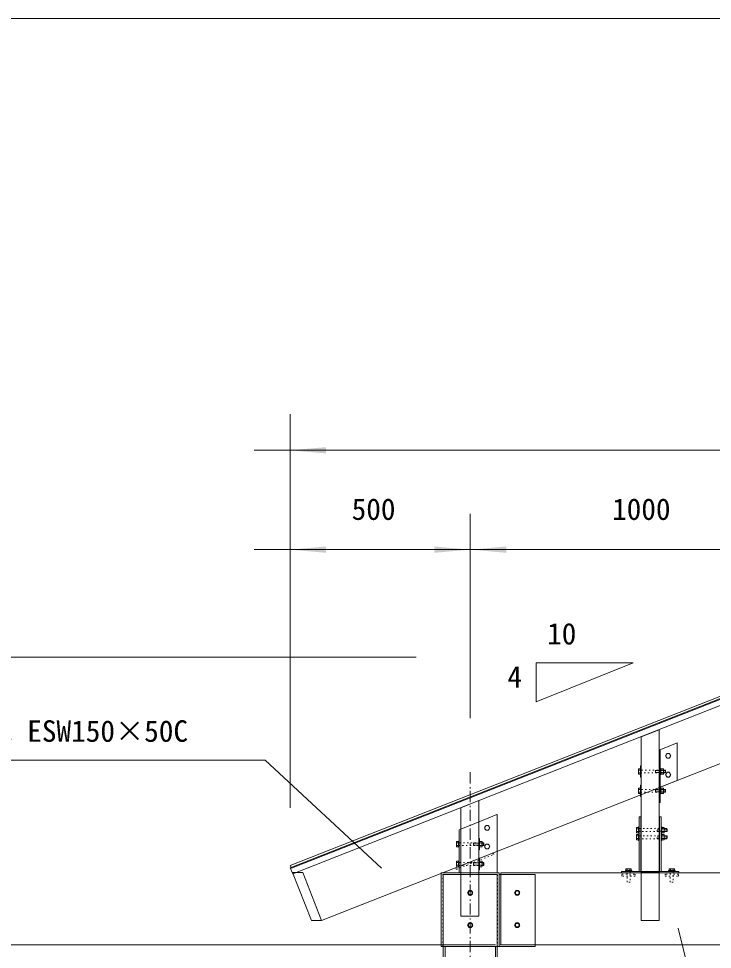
# Model space of a CAD drawing. Units: millimetres, scale not verified. Extents: x -9750 to 9750, y -6875 to 6875.
# Drawn here: x -6456 to -4528, y 4288 to 6875 of the extents above; entities that cross this region are included whole.
import ezdxf
from ezdxf.enums import TextEntityAlignment as Align

# ---------------------------------------------------------------- set-up
doc = ezdxf.new("R2010")
doc.units = ezdxf.units.MM
doc.header["$LTSCALE"] = 50
for name, pattern in [('USER2', [0.393677, 0.246048, -0.04921, 0.04921, -0.04921]), ('USER5', [0.208282, 0.069427, -0.138855]), ('USER6', [1.041641, 0.625, -0.208282, 0.069427, -0.138931])]:
    doc.linetypes.add(name, pattern=pattern)
doc.layers.add('0-1_IMPORTED', color=30, linetype='Continuous', lineweight=18)
doc.styles.add('ＭＳ ゴシック', font='')
doc.styles.get('ＭＳ ゴシック').set_extended_font_data('MS Gothic')

msp = doc.modelspace()

# ---------------------------------------------------------------- linework, layer by layer
at = {"layer": '0-1_IMPORTED', "color": 1}
for p, q in [((-5701.43, 4681.03), (-5701.43, 5775)), ((-5801.43, 5675), (-5701.43, 5675)), ((-5701.43, 5675), (-2701, 5675)), ((-5701.43, 4681.03), (-5701.43, 5498.79)), ((-5201, 4930), (-5201, 5498.79)), ((-5201, 4930), (-5201, 5498.79)), ((-5701.43, 5398.79), (-5801.43, 5398.79)), ((-5201, 5398.79), (-5701.43, 5398.79)), ((-5201, 5398.79), (-5301, 5398.79)), ((-4201, 5398.79), (-5201, 5398.79)), ((-5101, 5398.79), (-5201, 5398.79)), ((-5351, 5100), (-7261, 5100)), ((-5351, 5100), (-6951, 5100)), ((-5018, 5083.79), (-4748, 5083.79)), ((-5018, 5083.79), (-5018, 4975.79)), ((-4748, 5083.79), (-5018, 4975.79)), ((-5771, 4813.79), (-6651, 4813.79)), ((-5771, 4813.79), (-5447.8, 4513.79)), ((-4433.55, 3582.63), (-4623.18, 4346.86)), ((-5131, 4300), (-6951, 4300)), ((-5131, 4300), (-6951, 4300))]:
    msp.add_line(p, q, dxfattribs=at)
at = {"layer": '0-1_IMPORTED'}
for p, q in [((-5613.92, 4367.94), (-4243.24, 4907.94)), ((-4728, 4785.98), (-4732.81, 4785.98)), ((-4732.81, 4778.47), (-4728, 4778.47)), ((-4686, 4778.23), (-4686, 4786.23)), ((-4664.78, 4785.98), (-4670.42, 4785.98)), ((-4670.42, 4778.47), (-4664.78, 4778.47)), ((-4658, 4785.14), (-4663.13, 4785.14)), ((-4658, 4779.31), (-4663.13, 4779.31)), ((-4663.13, 4778.23), (-4659.08, 4778.23)), ((-4659.08, 4778.23), (-4659.08, 4786.23)), ((-4659.08, 4778.23), (-4659.08, 4786.23)), ((-4728, 4732.13), (-4732.81, 4732.13)), ((-4732.81, 4724.62), (-4728, 4724.62)), ((-4686, 4724.38), (-4686, 4732.38)), ((-4664.78, 4732.13), (-4670.42, 4732.13)), ((-4670.42, 4724.62), (-4664.78, 4724.62)), ((-4658, 4731.29), (-4663.13, 4731.29)), ((-4658, 4725.46), (-4663.13, 4725.46)), ((-4663.13, 4724.38), (-4659.08, 4724.38)), ((-4659.08, 4724.38), (-4659.08, 4732.38)), ((-4659.08, 4724.38), (-4659.08, 4732.38)), ((-4733.5, 4622.98), (-4738.31, 4622.98)), ((-4738.31, 4615.47), (-4733.5, 4615.47)), ((-4731.5, 4616.15), (-4727, 4616.15)), ((-4675, 4616.15), (-4670.5, 4616.15)), ((-4662.28, 4622.98), (-4667.92, 4622.98)), ((-4667.92, 4615.47), (-4662.28, 4615.47)), ((-4661.7, 4622.14), (-4653.5, 4622.14)), ((-4653.5, 4616.3), (-4661.7, 4616.3)), ((-4654.58, 4615.22), (-4654.58, 4623.22)), ((-4654.58, 4615.22), (-4654.58, 4623.22)), ((-5233.5, 4583.75), (-5238.31, 4583.75)), ((-5191.5, 4576), (-5191.5, 4584)), ((-5168.63, 4583.75), (-5174.27, 4583.75)), ((-5163.5, 4582.92), (-5168.63, 4582.92)), ((-5164.58, 4576), (-5164.58, 4584)), ((-5164.58, 4576), (-5164.58, 4584)), ((-4733.5, 4602.98), (-4738.31, 4602.98)), ((-4738.31, 4595.47), (-4733.5, 4595.47)), ((-4662.28, 4602.98), (-4667.92, 4602.98)), ((-4667.92, 4595.47), (-4662.28, 4595.47)), ((-4661.7, 4602.14), (-4653.5, 4602.14)), ((-4653.5, 4596.31), (-4661.7, 4596.31)), ((-4654.58, 4595.22), (-4654.58, 4603.22)), ((-4654.58, 4595.22), (-4654.58, 4603.22)), ((-5238.31, 4576.25), (-5233.5, 4576.25)), ((-5174.27, 4576.25), (-5168.63, 4576.25)), ((-5163.5, 4577.08), (-5168.63, 4577.08)), ((-5168.63, 4576), (-5164.58, 4576)), ((-5233.5, 4528.75), (-5238.31, 4528.75)), ((-5191.5, 4521), (-5191.5, 4529)), ((-5168.63, 4528.75), (-5174.27, 4528.75)), ((-5164.58, 4521), (-5164.58, 4529)), ((-5164.58, 4521), (-5164.58, 4529)), ((-5238.31, 4521.25), (-5233.5, 4521.25)), ((-5174.27, 4521.25), (-5168.63, 4521.25)), ((-5163.5, 4527.92), (-5168.63, 4527.92)), ((-5163.5, 4522.08), (-5168.63, 4522.08)), ((-5168.63, 4521), (-5164.58, 4521)), ((-4764.75, 4506.5), (-4764.75, 4511.31)), ((-4757.25, 4511.31), (-4757.25, 4506.5)), ((-4644.75, 4511.31), (-4644.75, 4506.5)), ((-4637.25, 4506.5), (-4637.25, 4511.31)), ((-5666.45, 4501.12), (-5694.99, 4501.12)), ((-5642.45, 4367.94), (-5694.99, 4501.11)), ((-5613.92, 4367.94), (-5666.46, 4501.11)), ((-5226.85, 4500), (-5176.85, 4500)), ((-4726, 4501.12), (-4676, 4501.12)), ((-5613.92, 4367.94), (-5642.45, 4367.94)), ((-5271, 1200), (-5271, 4295.5)), ((-5131, 4295.5), (-5131, 1200))]:
    msp.add_line(p, q, dxfattribs=at)
at = {"layer": '0-1_IMPORTED', "color": 1, "linetype": 'USER6'}
msp.add_line((-5201, 4780), (-5201, -4220), dxfattribs=at)
at = {"layer": '0-1_IMPORTED', "color": 1, "linetype": 'USER2'}
for p, q in [((-4686, 4785.14), (-4658, 4785.14)), ((-4686, 4779.31), (-4658, 4779.31)), ((-4686, 4731.29), (-4658, 4731.29)), ((-4686, 4725.46), (-4658, 4725.46)), ((-5191.5, 4582.92), (-5163.5, 4582.92)), ((-5191.5, 4577.08), (-5163.5, 4577.08)), ((-5191.5, 4527.92), (-5163.5, 4527.92)), ((-5191.5, 4522.08), (-5163.5, 4522.08))]:
    msp.add_line(p, q, dxfattribs=at)
at = {"layer": '0-1_IMPORTED', "linetype": 'USER5'}
for p, q in [((-4681.5, 4615.22), (-4681.5, 4623.22)), ((-4681.5, 4595.22), (-4681.5, 4603.22)), ((-5020.5, 4300), (-5120.5, 4300))]:
    msp.add_line(p, q, dxfattribs=at)
at = {"layer": '0-1_IMPORTED', "color": 1, "linetype": 'USER5'}
for p, q in [((-4681.5, 4622.14), (-4653.5, 4622.14)), ((-4681.5, 4616.3), (-4653.5, 4616.3)), ((-4681.5, 4602.14), (-4653.5, 4602.14)), ((-4681.5, 4596.31), (-4653.5, 4596.31))]:
    msp.add_line(p, q, dxfattribs=at)
at = {"layer": '0-1_IMPORTED'}
for points in [[(-9750, 6875), (9750, 6875), (9750, -6875), (-9750, -6875)], [(-5701, 4521.19), (-4203.93, 5109.79), (-4201, 5102.38), (-5698.07, 4513.79)], [(-5701, 4514.09), (-4207.58, 5102.45), (-4201, 5085.8), (-5694.42, 4497.45)], [(-4726, 4878.58), (-4726, 4367.94), (-4676, 4367.94), (-4676, 4898.3)], [(-4626, 4757.15), (-4626, 4861.37), (-4676, 4841.37), (-4676, 4737.45)], [(-4676, 4841.37), (-4673, 4842.57), (-4673, 4695.45), (-4676, 4695.45)], [(-4658.51, 4825.24), (-4654.75, 4831.74), (-4647.25, 4831.74), (-4643.49, 4825.24), (-4647.25, 4818.74), (-4654.75, 4818.74)], [(-4728, 4774.72), (-4732.81, 4774.72), (-4733.39, 4775.73), (-4733.39, 4788.73), (-4732.81, 4789.73), (-4728, 4789.73)], [(-4726, 4766.23), (-4726, 4798.23), (-4728, 4798.23), (-4728, 4766.23)], [(-4673, 4773.73), (-4673, 4790.73), (-4671, 4790.73), (-4671, 4773.73)], [(-4670.42, 4774.72), (-4671, 4775.73), (-4671, 4788.73), (-4670.42, 4789.73), (-4664.78, 4789.73), (-4664.2, 4788.73), (-4664.2, 4775.73), (-4664.78, 4774.72)], [(-4658.51, 4773.28), (-4654.75, 4779.78), (-4647.25, 4779.78), (-4643.49, 4773.28), (-4647.25, 4766.78), (-4654.75, 4766.78)], [(-4728, 4720.87), (-4732.81, 4720.87), (-4733.39, 4721.88), (-4733.39, 4734.88), (-4732.81, 4735.88), (-4728, 4735.88)], [(-4726, 4712.38), (-4726, 4744.38), (-4728, 4744.38), (-4728, 4712.38)], [(-4673, 4719.88), (-4673, 4736.88), (-4671, 4736.88), (-4671, 4719.88)], [(-4670.42, 4720.87), (-4671, 4721.88), (-4671, 4734.88), (-4670.42, 4735.88), (-4664.78, 4735.88), (-4664.2, 4734.88), (-4664.2, 4721.88), (-4664.78, 4720.87)], [(-5226.85, 4379.67), (-5226.85, 4681.33), (-5176.85, 4701.06), (-5176.85, 4379.67)], [(-5149.48, 4653.03), (-5126.89, 4662.2), (-5125.97, 4662.57), (-5125.97, 4500), (-5149.48, 4500), (-5227, 4500), (-5227, 4621.56)], [(-5161.76, 4625.27), (-5158.01, 4631.77), (-5150.5, 4631.77), (-5146.75, 4625.27), (-5150.5, 4618.77), (-5158.01, 4618.77)], [(-4727, 4504.5), (-4727, 4656.15), (-4731.5, 4656.15), (-4731.5, 4504.5)], [(-4670.5, 4504.5), (-4670.5, 4656.15), (-4675, 4656.15), (-4675, 4504.5)], [(-5227, 4621.56), (-5231.5, 4619.76), (-5231.5, 4500), (-5227, 4500)], [(-4733.5, 4611.72), (-4738.31, 4611.72), (-4738.89, 4612.72), (-4738.89, 4625.72), (-4738.31, 4626.73), (-4733.5, 4626.73)], [(-4733.5, 4591.72), (-4738.31, 4591.72), (-4738.89, 4592.72), (-4738.89, 4605.72), (-4738.31, 4606.73), (-4733.5, 4606.73)], [(-4733.5, 4628.22), (-4731.5, 4628.22), (-4731.5, 4610.22), (-4733.5, 4610.22)], [(-4733.5, 4608.22), (-4731.5, 4608.22), (-4731.5, 4590.22), (-4733.5, 4590.22)], [(-4668.5, 4628.22), (-4670.5, 4628.22), (-4670.5, 4610.22), (-4668.5, 4610.22)], [(-4668.5, 4608.22), (-4670.5, 4608.22), (-4670.5, 4590.22), (-4668.5, 4590.22)], [(-4667.92, 4611.72), (-4668.5, 4612.72), (-4668.5, 4625.72), (-4667.92, 4626.73), (-4662.28, 4626.73), (-4661.7, 4625.72), (-4661.7, 4612.72), (-4662.28, 4611.72)], [(-4667.92, 4591.72), (-4668.5, 4592.72), (-4668.5, 4605.72), (-4667.92, 4606.73), (-4662.28, 4606.73), (-4661.7, 4605.72), (-4661.7, 4592.72), (-4662.28, 4591.72)], [(-5233.5, 4572.49), (-5238.31, 4572.49), (-5238.89, 4573.5), (-5238.89, 4586.5), (-5238.31, 4587.5), (-5233.5, 4587.5)], [(-5231.5, 4571.5), (-5231.5, 4588.5), (-5233.5, 4588.5), (-5233.5, 4571.5)], [(-5176.85, 4564), (-5176.85, 4596), (-5174.85, 4596), (-5174.85, 4564)], [(-5174.27, 4572.49), (-5174.85, 4573.5), (-5174.85, 4586.5), (-5174.27, 4587.5), (-5168.63, 4587.5), (-5168.05, 4586.5), (-5168.05, 4573.5), (-5168.63, 4572.49)], [(-5161.76, 4573.48), (-5158.01, 4579.98), (-5150.5, 4579.98), (-5146.75, 4573.48), (-5150.5, 4566.98), (-5158.01, 4566.98)], [(-5233.5, 4517.49), (-5238.31, 4517.49), (-5238.89, 4518.5), (-5238.89, 4531.5), (-5238.31, 4532.5), (-5233.5, 4532.5)], [(-5231.5, 4516.5), (-5231.5, 4533.5), (-5233.5, 4533.5), (-5233.5, 4516.5)], [(-5176.85, 4509), (-5176.85, 4541), (-5174.85, 4541), (-5174.85, 4509)], [(-5176.85, 4509), (-5176.85, 4541), (-5174.85, 4541), (-5174.85, 4509)], [(-5174.27, 4517.49), (-5174.85, 4518.5), (-5174.85, 4531.5), (-5174.27, 4532.5), (-5168.63, 4532.5), (-5168.05, 4531.5), (-5168.05, 4518.5), (-5168.63, 4517.49)], [(-4621, 4504.5), (-4781, 4504.5), (-4781, 4500), (-4621, 4500)], [(-4770, 4506.5), (-4752, 4506.5), (-4752, 4504.5), (-4770, 4504.5)], [(-4753.49, 4506.5), (-4753.49, 4511.31), (-4754.5, 4511.89), (-4767.5, 4511.89), (-4768.51, 4511.31), (-4768.51, 4506.5)], [(-4632, 4506.5), (-4650, 4506.5), (-4650, 4504.5), (-4632, 4504.5)], [(-4648.51, 4506.5), (-4648.51, 4511.31), (-4647.5, 4511.89), (-4634.5, 4511.89), (-4633.49, 4511.31), (-4633.49, 4506.5)], [(-5281.5, 4500), (-5120.5, 4500), (-5120.5, 4295.5), (-5281.5, 4295.5)], [(-5276, 4495.5), (-5126, 4495.5), (-5126, 1200), (-5276, 1200)], [(-5120.5, 4495.5), (-5020.5, 4495.5), (-5020.5, 4295.5), (-5120.5, 4295.5)], [(-3286, 4500), (-5116, 4500), (-5116, 4300), (-3286, 4300)], [(-5208.51, 4445), (-5204.75, 4451.5), (-5197.25, 4451.5), (-5193.49, 4445), (-5197.25, 4438.5), (-5204.75, 4438.5)], [(-5078.01, 4445), (-5074.25, 4451.5), (-5066.75, 4451.5), (-5062.99, 4445), (-5066.75, 4438.5), (-5074.25, 4438.5)], [(-5208.51, 4355), (-5204.75, 4361.5), (-5197.25, 4361.5), (-5193.49, 4355), (-5197.25, 4348.5), (-5204.75, 4348.5)], [(-5078.01, 4355), (-5074.25, 4361.5), (-5066.75, 4361.5), (-5062.99, 4355), (-5066.75, 4348.5), (-5074.25, 4348.5)]]:
    msp.add_lwpolyline(points, close=True, dxfattribs=at)
at = {"layer": '0-1_IMPORTED', "linetype": 'USER5'}
for points in [[(-4728, 4778.23), (-4659.08, 4778.23), (-4658, 4779.31), (-4658, 4785.14), (-4659.08, 4786.23), (-4728, 4786.23)], [(-4728, 4724.38), (-4659.08, 4724.38), (-4658, 4725.46), (-4658, 4731.29), (-4659.08, 4732.38), (-4728, 4732.38)], [(-4733.5, 4615.22), (-4654.58, 4615.22), (-4653.5, 4616.3), (-4653.5, 4622.14), (-4654.58, 4623.22), (-4733.5, 4623.22)], [(-5233.5, 4576), (-5164.58, 4576), (-5163.5, 4577.08), (-5163.5, 4582.92), (-5164.58, 4584), (-5233.5, 4584)], [(-4733.5, 4595.22), (-4654.58, 4595.22), (-4653.5, 4596.31), (-4653.5, 4602.14), (-4654.58, 4603.22), (-4733.5, 4603.22)], [(-5137.03, 4555.82), (-5241.03, 4514.22), (-5239.36, 4510.04), (-5135.36, 4551.64)], [(-5233.5, 4521), (-5164.58, 4521), (-5163.5, 4522.08), (-5163.5, 4527.92), (-5164.58, 4529), (-5233.5, 4529)], [(-4765, 4504.5), (-4757, 4504.5), (-4757, 4474.5), (-4765, 4474.5)], [(-4645, 4504.5), (-4637, 4504.5), (-4637, 4474.5), (-4645, 4474.5)], [(-4779.5, 4497), (-4742.5, 4497), (-4742.5, 4491), (-4779.5, 4491)], [(-4622.5, 4497), (-4659.5, 4497), (-4659.5, 4491), (-4622.5, 4491)]]:
    msp.add_lwpolyline(points, close=True, dxfattribs=at)
at = {"layer": '0-1_IMPORTED'}
for points in [[(-4658.54, 4778.77), (-4658, 4779.31), (-4658, 4785.14), (-4659.08, 4786.23), (-4663.13, 4786.23)], [(-4658.54, 4724.92), (-4658, 4725.46), (-4658, 4731.29), (-4659.08, 4732.38), (-4663.13, 4732.38)], [(-4661.7, 4615.22), (-4654.58, 4615.22), (-4653.5, 4616.3), (-4653.5, 4622.14), (-4654.58, 4623.22), (-4661.7, 4623.22)], [(-5164.04, 4576.54), (-5163.5, 4577.08), (-5163.5, 4582.92), (-5164.58, 4584), (-5168.63, 4584)], [(-4661.7, 4595.22), (-4654.58, 4595.22), (-4653.5, 4596.31), (-4653.5, 4602.14), (-4654.58, 4603.22), (-4661.7, 4603.22)], [(-5164.04, 4521.54), (-5163.5, 4522.08), (-5163.5, 4527.92), (-5164.58, 4529), (-5168.63, 4529)]]:
    msp.add_lwpolyline(points, dxfattribs=at)
at = {"layer": '0-1_IMPORTED', "linetype": 'USER5'}
msp.add_lwpolyline([(-5277, 4295.5), (-5277, 4495.5), (-5125, 4495.5), (-5125, 4295.5)], dxfattribs=at)
at = {"layer": '0-1_IMPORTED'}
for centre, radius in [((-4651, 4825.24), 6.5), ((-4651, 4773.28), 6.5), ((-5154.25, 4625.27), 6.5), ((-5154.25, 4573.48), 6.5), ((-5201, 4445), 6.5), ((-5070.5, 4445), 6.5), ((-5201, 4445), 5), ((-5070.5, 4445), 5), ((-5201, 4355), 6.5), ((-5201, 4355), 5), ((-5070.5, 4355), 6.5), ((-5070.5, 4355), 5)]:
    msp.add_circle(centre, radius, dxfattribs=at)
at = {"layer": '0-1_IMPORTED', "color": 1}
for points in [[(-5701.43, 5675), (-5601.44, 5683.75), (-5601.44, 5666.25)], [(-5701.43, 5398.79), (-5601.44, 5407.54), (-5601.44, 5390.04)], [(-5201, 5398.79), (-5300.99, 5390.04), (-5300.99, 5407.54)], [(-5201, 5398.79), (-5101.01, 5407.54), (-5101.01, 5390.04)]]:
    msp.add_solid(points, dxfattribs=at)

# ---------------------------------------------------------------- texts
at = {"layer": '0-1_IMPORTED', "color": 7, "style": 'ＭＳ ゴシック'}
for s, p in [('500', (-5530.59, 5463.6)), ('1000', (-4806.83, 5463.6)), ('10', (-4987.36, 5117.32)), ('4', (-5097.82, 4997.47)), ('垂木 ESW150×50C', (-6635.47, 4846.7))]:
    msp.add_text(s, height=59.71, dxfattribs=at).set_placement(p, align=Align.BOTTOM_LEFT)

doc.saveas('drawing.dxf')
